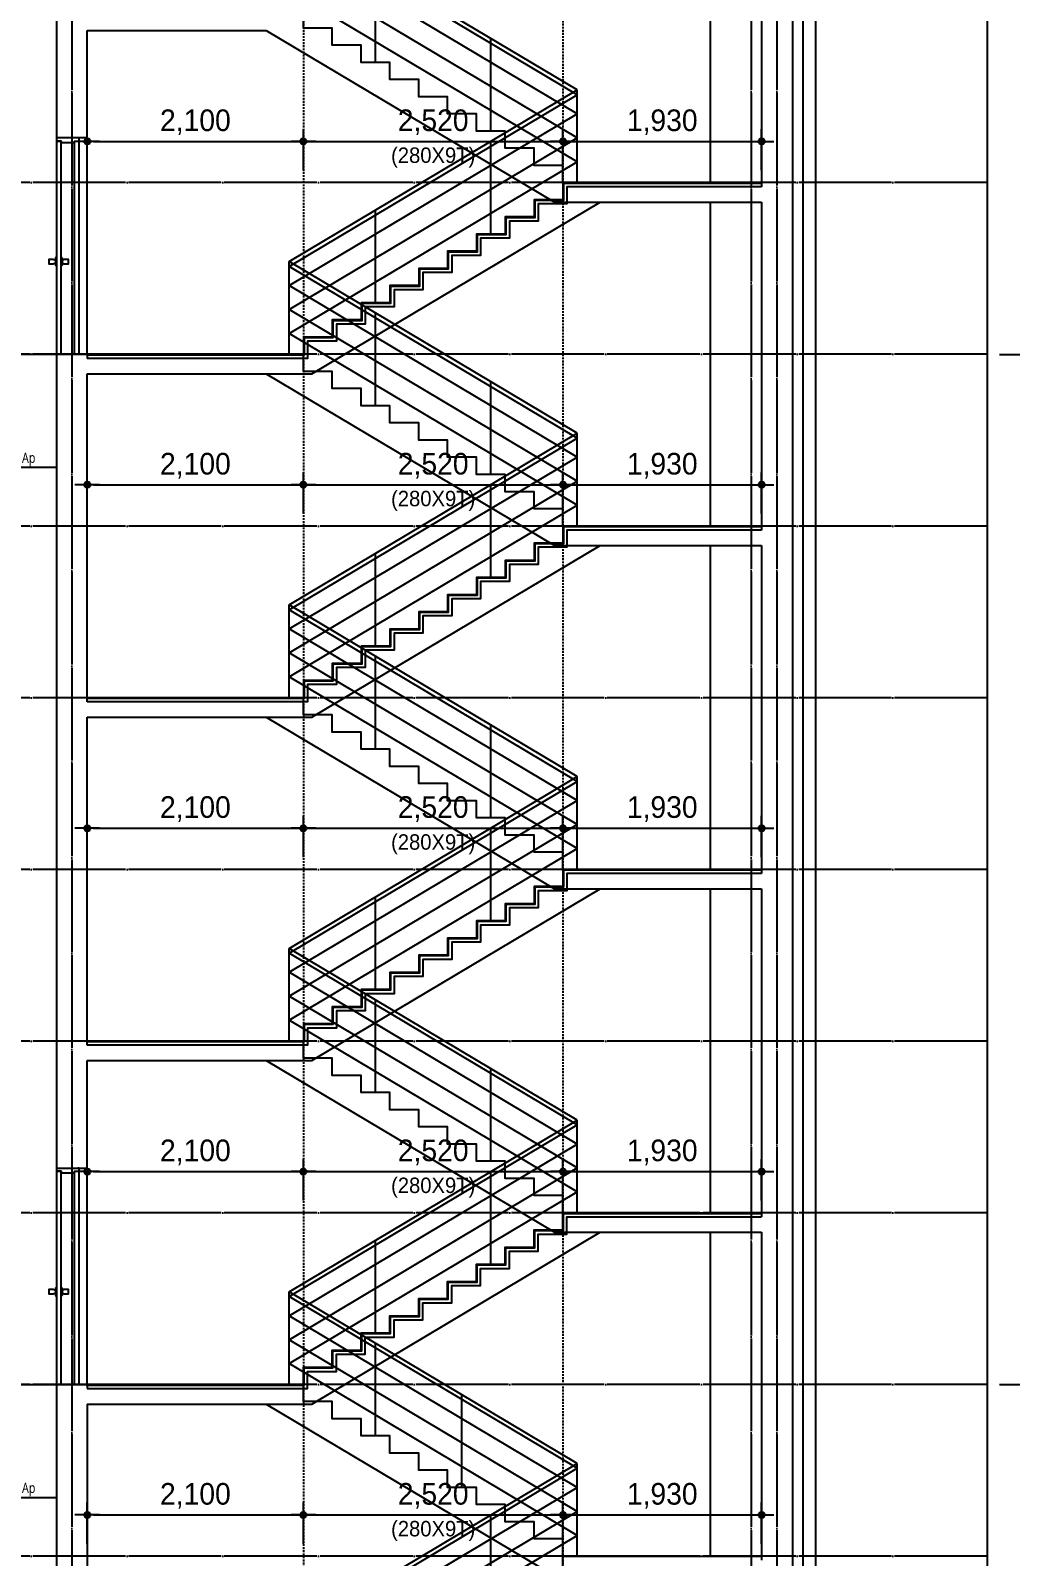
# Model space of a CAD drawing. Header units: millimetres. Extents: x 11948722 to 13111668, y -10771712 to -10232988.
# Drawn here: x 12469903 to 12479423, y -10493374 to -10478560 of the extents above; entities that cross this region are included whole.
import ezdxf
from ezdxf.enums import TextEntityAlignment as Align

# ---------------------------------------------------------------- set-up
doc = ezdxf.new("R2010")
doc.units = ezdxf.units.MM
doc.header["$LTSCALE"] = 150
doc.header["$MEASUREMENT"] = 0
doc.linetypes.add('CEN', pattern=[6.2, 6, -0.1, 0, -0.1])
doc.linetypes.add('Xref-계단단면도$0$H', pattern=[1, 0.6, -0.4])
doc.layers.get('0').update_dxf_attribs({"linetype": 'CONTINUOUS'})
doc.layers.get('Defpoints').update_dxf_attribs({"color": 117, "linetype": 'CONTINUOUS'})
for name, color, linetype in [('A-DOOR', 4, 'CONTINUOUS'), ('A-ELE-8', 8, 'CONTINUOUS'), ('A-중심선', 10, 'CEN'), ('CON-C', 2, 'CONTINUOUS'), ('ELE-8', 8, 'CONTINUOUS'), ('PIR판넬', 4, 'CONTINUOUS'), ('WIN 6', 4, 'CONTINUOUS'), ('Xref-계단단면도$0$3 dim0', 7, 'CONTINUOUS'), ('Xref-계단단면도$0$A-CEIL', 6, 'CONTINUOUS'), ('Xref-계단단면도$0$A-DIM', 7, 'CONTINUOUS')]:
    doc.layers.add(name, color=color, linetype=linetype)
doc.styles.get("Standard").update_dxf_attribs({"font": 'NanumGothic.ttf'})
doc.styles.add('Xref-계단단면도$0$나눔고딕 Se', font='')
doc.styles.get('Xref-계단단면도$0$나눔고딕 Se').set_extended_font_data('Dotum')
doc.dimstyles.new('Xref-계단단면도$0$A1-100', dxfattribs={"dimtxt": 3, "dimasz": 1, "dimexe": 2, "dimexo": 2, "dimgap": 1, "dimtad": 1, "dimdec": 0, "dimzin": 12, "dimdsep": 46, "dimlunit": 6, "dimtxsty": 'Xref-계단단면도$0$나눔고딕 Se', "dimblk1": 'Xref-계단단면도$0$DIMDOT', "dimblk2": 'Xref-계단단면도$0$DIMDOT', "dimsah": 1, "dimcen": -1, "dimdle": 2, "dimclrd": 256, "dimclre": 256, "dimclrt": 3, "dimadec": 0, "dimazin": 0, "dimtfac": 1, "dimtdec": 0, "dimtix": 1, "dimtmove": 2, "dimatfit": 3, "dimldrblk": 'Xref-계단단면도$0$DIMDOT', "dimfxl": 1, "dimtvp": 1, "dimtolj": 1, "dimtzin": 12, "dimlwd": -1, "dimlwe": -1, "dimarcsym": 0})

# ---------------------------------------------------------------- blocks, each defined once
blk = doc.blocks.new('Xref-계단단면도$0$DIMDOT')
at = {"color": 0}
blk.add_line((-2, 0), (2, 0), dxfattribs=at)
for radius in [0.5, 0.25]:
    blk.add_circle((0, 0), radius, dxfattribs=at)
blk = doc.blocks.new('*D190')
at = {"layer": 'Defpoints', "color": 0, "ltscale": 1200}
for p in [(12479196, -10461704), (12482796, -10461704), (12479196, -10491704)]:
    blk.add_point(p, dxfattribs=at)
at = {"layer": 'Xref-계단단면도$0$3 dim0'}
for p, q in [((12479316, -10461704), (12482916, -10461704)), ((12482796, -10491644), (12482796, -10461764)), ((12479316, -10491704), (12482916, -10491704))]:
    blk.add_line(p, q, dxfattribs=at)
at = {"layer": 'Xref-계단단면도$0$3 dim0', "ltscale": 1200, "xscale": 60, "yscale": 60, "zscale": 60}
for p, rotation in [((12482796, -10461704), 90), ((12482796, -10491704), 270)]:
    blk.add_blockref('Xref-계단단면도$0$DIMDOT', p, dxfattribs=dict(at, rotation=rotation))
at = {"layer": 'Xref-계단단면도$0$3 dim0', "color": 3, "ltscale": 1200, "insert": (12482611, -10476704), "char_height": 210, "attachment_point": 5, "rotation": 90, "style": 'Xref-계단단면도$0$나눔고딕 Se'}
blk.add_mtext('\\A1;30,000', dxfattribs=at)
blk = doc.blocks.new('*D193')
at = {"layer": 'Defpoints', "color": 0, "ltscale": 1200}
for p in [(12479196, -10471704), (12479196, -10481704), (12482196, -10481704)]:
    blk.add_point(p, dxfattribs=at)
at = {"layer": 'Xref-계단단면도$0$3 dim0'}
for p, q in [((12479316, -10471704), (12482316, -10471704)), ((12482196, -10471764), (12482196, -10481644)), ((12479316, -10481704), (12482316, -10481704))]:
    blk.add_line(p, q, dxfattribs=at)
at = {"layer": 'Xref-계단단면도$0$3 dim0', "ltscale": 1200, "xscale": 60, "yscale": 60, "zscale": 60}
for p, rotation in [((12482196, -10471704), 90), ((12482196, -10481704), 270)]:
    blk.add_blockref('Xref-계단단면도$0$DIMDOT', p, dxfattribs=dict(at, rotation=rotation))
at = {"layer": 'Xref-계단단면도$0$3 dim0', "color": 3, "ltscale": 1200, "insert": (12482011, -10476704), "char_height": 210, "attachment_point": 5, "rotation": 90, "style": 'Xref-계단단면도$0$나눔고딕 Se'}
blk.add_mtext('\\A1;10,000', dxfattribs=at)
blk = doc.blocks.new('*D194')
at = {"layer": 'Defpoints', "color": 0, "ltscale": 1200}
for p in [(12479196, -10481704), (12482196, -10481704), (12479196, -10491704)]:
    blk.add_point(p, dxfattribs=at)
at = {"layer": 'Xref-계단단면도$0$3 dim0'}
for p, q in [((12479316, -10481704), (12482316, -10481704)), ((12482196, -10491644), (12482196, -10481764)), ((12479316, -10491704), (12482316, -10491704))]:
    blk.add_line(p, q, dxfattribs=at)
at = {"layer": 'Xref-계단단면도$0$3 dim0', "ltscale": 1200, "xscale": 60, "yscale": 60, "zscale": 60}
for p, rotation in [((12482196, -10481704), 90), ((12482196, -10491704), 270)]:
    blk.add_blockref('Xref-계단단면도$0$DIMDOT', p, dxfattribs=dict(at, rotation=rotation))
at = {"layer": 'Xref-계단단면도$0$3 dim0', "color": 3, "ltscale": 1200, "insert": (12482011, -10486704), "char_height": 210, "attachment_point": 5, "rotation": 90, "style": 'Xref-계단단면도$0$나눔고딕 Se'}
blk.add_mtext('\\A1;10,000', dxfattribs=at)
blk = doc.blocks.new('*D195')
at = {"layer": 'Defpoints', "color": 0, "ltscale": 1200}
for p in [(12479196, -10491704), (12482796, -10491704), (12479196, -10501704)]:
    blk.add_point(p, dxfattribs=at)
at = {"layer": 'Xref-계단단면도$0$3 dim0'}
for p, q in [((12479316, -10491704), (12482916, -10491704)), ((12482796, -10501644), (12482796, -10491764)), ((12479316, -10501704), (12482916, -10501704))]:
    blk.add_line(p, q, dxfattribs=at)
at = {"layer": 'Xref-계단단면도$0$3 dim0', "ltscale": 1200, "xscale": 60, "yscale": 60, "zscale": 60}
for p, rotation in [((12482796, -10491704), 90), ((12482796, -10501704), 270)]:
    blk.add_blockref('Xref-계단단면도$0$DIMDOT', p, dxfattribs=dict(at, rotation=rotation))
at = {"layer": 'Xref-계단단면도$0$3 dim0', "color": 3, "ltscale": 1200, "insert": (12482611, -10496704), "char_height": 210, "attachment_point": 5, "rotation": 90, "style": 'Xref-계단단면도$0$나눔고딕 Se'}
blk.add_mtext('\\A1;10,000', dxfattribs=at)
blk = doc.blocks.new('*U136')
at = {"layer": 'A-DOOR'}
for p, q in [((-200, 0), (-200, 2070)), ((-155, 0), (-155, 2055)), ((-200, 0), (-25, 0))]:
    blk.add_line(p, q, dxfattribs=at)
for points in [[(10, 2100), (20, 2100), (20, 2070), (-25, 2070), (-25, 2055), (-155, 2055), (-155, 2070), (-200, 2070), (-200, 2100), (-190, 2100)], [(-35, 915), (-55, 925), (-95, 925), (-95, 875), (-55, 875), (-35, 885)], [(-25, 945), (-35, 935), (-35, 865), (-25, 855)], [(20, 945), (30, 935), (30, 865), (20, 855)], [(30, 885), (50, 875), (90, 875), (90, 925), (50, 925), (30, 915)]]:
    blk.add_lwpolyline(points, dxfattribs=at)
blk.add_lwpolyline([(20, 0), (-25, 0), (-25, 2070), (20, 2070)], close=True, dxfattribs=at)
blk = doc.blocks.new('*D211')
at = {"layer": 'Defpoints', "color": 0, "ltscale": 1200}
for p in [(12472555, -10486304), (12470455, -10486704), (12472555, -10486704)]:
    blk.add_point(p, dxfattribs=at)
at = {"layer": 'Xref-계단단면도$0$3 dim0'}
for p, q in [((12470455, -10486584), (12470455, -10486184)), ((12472555, -10486584), (12472555, -10486184)), ((12470515, -10486304), (12472495, -10486304))]:
    blk.add_line(p, q, dxfattribs=at)
at = {"layer": 'Xref-계단단면도$0$3 dim0', "ltscale": 1200, "xscale": 60, "yscale": 60, "zscale": 60, "rotation": 180}
blk.add_blockref('Xref-계단단면도$0$DIMDOT', (12470455, -10486304), dxfattribs=at)
at = {"layer": 'Xref-계단단면도$0$3 dim0', "ltscale": 1200, "xscale": 60, "yscale": 60, "zscale": 60}
blk.add_blockref('Xref-계단단면도$0$DIMDOT', (12472555, -10486304), dxfattribs=at)
at = {"layer": 'Xref-계단단면도$0$3 dim0', "color": 3, "ltscale": 1200, "insert": (12471505, -10486118), "char_height": 210, "attachment_point": 5, "style": 'Xref-계단단면도$0$나눔고딕 Se'}
blk.add_mtext('\\A1;2,100', dxfattribs=at)
blk = doc.blocks.new('*D212')
at = {"layer": 'Defpoints', "color": 0, "ltscale": 1200}
for p in [(12475075, -10486304), (12472555, -10486704), (12475075, -10486704)]:
    blk.add_point(p, dxfattribs=at)
at = {"layer": 'Xref-계단단면도$0$3 dim0'}
for p, q in [((12472555, -10486584), (12472555, -10486184)), ((12475075, -10486584), (12475075, -10486184)), ((12472615, -10486304), (12475015, -10486304))]:
    blk.add_line(p, q, dxfattribs=at)
at = {"layer": 'Xref-계단단면도$0$3 dim0', "ltscale": 1200, "xscale": 60, "yscale": 60, "zscale": 60, "rotation": 180}
blk.add_blockref('Xref-계단단면도$0$DIMDOT', (12472555, -10486304), dxfattribs=at)
at = {"layer": 'Xref-계단단면도$0$3 dim0', "ltscale": 1200, "xscale": 60, "yscale": 60, "zscale": 60}
blk.add_blockref('Xref-계단단면도$0$DIMDOT', (12475075, -10486304), dxfattribs=at)
at = {"layer": 'Xref-계단단면도$0$3 dim0', "color": 3, "ltscale": 1200, "char_height": 210, "attachment_point": 5, "style": 'Xref-계단단면도$0$나눔고딕 Se'}
for s, insert in [('\\A1;2,520', (12473815, -10486118)), ('\\H0.714286x;(280X9T)', (12473815, -10486460))]:
    blk.add_mtext(s, dxfattribs=dict(at, insert=insert))
blk = doc.blocks.new('*D213')
at = {"layer": 'Defpoints', "color": 0, "ltscale": 1200}
for p in [(12477005, -10486304), (12475075, -10486704), (12477005, -10486704)]:
    blk.add_point(p, dxfattribs=at)
at = {"layer": 'Xref-계단단면도$0$3 dim0'}
for p, q in [((12475075, -10486584), (12475075, -10486184)), ((12477005, -10486584), (12477005, -10486184)), ((12475135, -10486304), (12476945, -10486304))]:
    blk.add_line(p, q, dxfattribs=at)
at = {"layer": 'Xref-계단단면도$0$3 dim0', "ltscale": 1200, "xscale": 60, "yscale": 60, "zscale": 60, "rotation": 180}
blk.add_blockref('Xref-계단단면도$0$DIMDOT', (12475075, -10486304), dxfattribs=at)
at = {"layer": 'Xref-계단단면도$0$3 dim0', "ltscale": 1200, "xscale": 60, "yscale": 60, "zscale": 60}
blk.add_blockref('Xref-계단단면도$0$DIMDOT', (12477005, -10486304), dxfattribs=at)
at = {"layer": 'Xref-계단단면도$0$3 dim0', "color": 3, "ltscale": 1200, "insert": (12476040, -10486118), "char_height": 210, "attachment_point": 5, "style": 'Xref-계단단면도$0$나눔고딕 Se'}
blk.add_mtext('\\A1;1,930', dxfattribs=at)
blk = doc.blocks.new('*D228')
at = {"layer": 'Defpoints', "color": 0, "ltscale": 1200}
for p in [(12472555, -10489637), (12470455, -10490037), (12472555, -10490037)]:
    blk.add_point(p, dxfattribs=at)
at = {"layer": 'Xref-계단단면도$0$3 dim0'}
for p, q in [((12470455, -10489917), (12470455, -10489517)), ((12472555, -10489917), (12472555, -10489517)), ((12470515, -10489637), (12472495, -10489637))]:
    blk.add_line(p, q, dxfattribs=at)
at = {"layer": 'Xref-계단단면도$0$3 dim0', "ltscale": 1200, "xscale": 60, "yscale": 60, "zscale": 60, "rotation": 180}
blk.add_blockref('Xref-계단단면도$0$DIMDOT', (12470455, -10489637), dxfattribs=at)
at = {"layer": 'Xref-계단단면도$0$3 dim0', "ltscale": 1200, "xscale": 60, "yscale": 60, "zscale": 60}
blk.add_blockref('Xref-계단단면도$0$DIMDOT', (12472555, -10489637), dxfattribs=at)
at = {"layer": 'Xref-계단단면도$0$3 dim0', "color": 3, "ltscale": 1200, "insert": (12471505, -10489451), "char_height": 210, "attachment_point": 5, "style": 'Xref-계단단면도$0$나눔고딕 Se'}
blk.add_mtext('\\A1;2,100', dxfattribs=at)
blk = doc.blocks.new('*D229')
at = {"layer": 'Defpoints', "color": 0, "ltscale": 1200}
for p in [(12475075, -10489637), (12472555, -10490037), (12475075, -10490037)]:
    blk.add_point(p, dxfattribs=at)
at = {"layer": 'Xref-계단단면도$0$3 dim0'}
for p, q in [((12472555, -10489917), (12472555, -10489517)), ((12475075, -10489917), (12475075, -10489517)), ((12472615, -10489637), (12475015, -10489637))]:
    blk.add_line(p, q, dxfattribs=at)
at = {"layer": 'Xref-계단단면도$0$3 dim0', "ltscale": 1200, "xscale": 60, "yscale": 60, "zscale": 60, "rotation": 180}
blk.add_blockref('Xref-계단단면도$0$DIMDOT', (12472555, -10489637), dxfattribs=at)
at = {"layer": 'Xref-계단단면도$0$3 dim0', "ltscale": 1200, "xscale": 60, "yscale": 60, "zscale": 60}
blk.add_blockref('Xref-계단단면도$0$DIMDOT', (12475075, -10489637), dxfattribs=at)
at = {"layer": 'Xref-계단단면도$0$3 dim0', "color": 3, "ltscale": 1200, "char_height": 210, "attachment_point": 5, "style": 'Xref-계단단면도$0$나눔고딕 Se'}
for s, insert in [('\\A1;2,520', (12473815, -10489451)), ('\\H0.714286x;(280X9T)', (12473815, -10489793))]:
    blk.add_mtext(s, dxfattribs=dict(at, insert=insert))
blk = doc.blocks.new('*D230')
at = {"layer": 'Defpoints', "color": 0, "ltscale": 1200}
for p in [(12477005, -10489637), (12475075, -10490037), (12477005, -10490037)]:
    blk.add_point(p, dxfattribs=at)
at = {"layer": 'Xref-계단단면도$0$3 dim0'}
for p, q in [((12475075, -10489917), (12475075, -10489517)), ((12477005, -10489917), (12477005, -10489517)), ((12475135, -10489637), (12476945, -10489637))]:
    blk.add_line(p, q, dxfattribs=at)
at = {"layer": 'Xref-계단단면도$0$3 dim0', "ltscale": 1200, "xscale": 60, "yscale": 60, "zscale": 60, "rotation": 180}
blk.add_blockref('Xref-계단단면도$0$DIMDOT', (12475075, -10489637), dxfattribs=at)
at = {"layer": 'Xref-계단단면도$0$3 dim0', "ltscale": 1200, "xscale": 60, "yscale": 60, "zscale": 60}
blk.add_blockref('Xref-계단단면도$0$DIMDOT', (12477005, -10489637), dxfattribs=at)
at = {"layer": 'Xref-계단단면도$0$3 dim0', "color": 3, "ltscale": 1200, "insert": (12476040, -10489451), "char_height": 210, "attachment_point": 5, "style": 'Xref-계단단면도$0$나눔고딕 Se'}
blk.add_mtext('\\A1;1,930', dxfattribs=at)
blk = doc.blocks.new('*D205')
at = {"layer": 'Defpoints', "color": 0, "ltscale": 1200}
for p in [(12472555, -10492970), (12470455, -10493370), (12472555, -10493370)]:
    blk.add_point(p, dxfattribs=at)
at = {"layer": 'Xref-계단단면도$0$3 dim0'}
for p, q in [((12470455, -10493250), (12470455, -10492850)), ((12472555, -10493250), (12472555, -10492850)), ((12470515, -10492970), (12472495, -10492970))]:
    blk.add_line(p, q, dxfattribs=at)
at = {"layer": 'Xref-계단단면도$0$3 dim0', "ltscale": 1200, "xscale": 60, "yscale": 60, "zscale": 60, "rotation": 180}
blk.add_blockref('Xref-계단단면도$0$DIMDOT', (12470455, -10492970), dxfattribs=at)
at = {"layer": 'Xref-계단단면도$0$3 dim0', "ltscale": 1200, "xscale": 60, "yscale": 60, "zscale": 60}
blk.add_blockref('Xref-계단단면도$0$DIMDOT', (12472555, -10492970), dxfattribs=at)
at = {"layer": 'Xref-계단단면도$0$3 dim0', "color": 3, "ltscale": 1200, "insert": (12471505, -10492785), "char_height": 210, "attachment_point": 5, "style": 'Xref-계단단면도$0$나눔고딕 Se'}
blk.add_mtext('\\A1;2,100', dxfattribs=at)
blk = doc.blocks.new('*D206')
at = {"layer": 'Defpoints', "color": 0, "ltscale": 1200}
for p in [(12475075, -10492970), (12472555, -10493370), (12475075, -10493370)]:
    blk.add_point(p, dxfattribs=at)
at = {"layer": 'Xref-계단단면도$0$3 dim0'}
for p, q in [((12472555, -10493250), (12472555, -10492850)), ((12475075, -10493250), (12475075, -10492850)), ((12472615, -10492970), (12475015, -10492970))]:
    blk.add_line(p, q, dxfattribs=at)
at = {"layer": 'Xref-계단단면도$0$3 dim0', "ltscale": 1200, "xscale": 60, "yscale": 60, "zscale": 60, "rotation": 180}
blk.add_blockref('Xref-계단단면도$0$DIMDOT', (12472555, -10492970), dxfattribs=at)
at = {"layer": 'Xref-계단단면도$0$3 dim0', "ltscale": 1200, "xscale": 60, "yscale": 60, "zscale": 60}
blk.add_blockref('Xref-계단단면도$0$DIMDOT', (12475075, -10492970), dxfattribs=at)
at = {"layer": 'Xref-계단단면도$0$3 dim0', "color": 3, "ltscale": 1200, "char_height": 210, "attachment_point": 5, "style": 'Xref-계단단면도$0$나눔고딕 Se'}
for s, insert in [('\\A1;2,520', (12473815, -10492785)), ('\\H0.714286x;(280X9T)', (12473815, -10493126))]:
    blk.add_mtext(s, dxfattribs=dict(at, insert=insert))
blk = doc.blocks.new('*D207')
at = {"layer": 'Defpoints', "color": 0, "ltscale": 1200}
for p in [(12477005, -10492970), (12475075, -10493370), (12477005, -10493370)]:
    blk.add_point(p, dxfattribs=at)
at = {"layer": 'Xref-계단단면도$0$3 dim0'}
for p, q in [((12475075, -10493250), (12475075, -10492850)), ((12477005, -10493250), (12477005, -10492850)), ((12475135, -10492970), (12476945, -10492970))]:
    blk.add_line(p, q, dxfattribs=at)
at = {"layer": 'Xref-계단단면도$0$3 dim0', "ltscale": 1200, "xscale": 60, "yscale": 60, "zscale": 60, "rotation": 180}
blk.add_blockref('Xref-계단단면도$0$DIMDOT', (12475075, -10492970), dxfattribs=at)
at = {"layer": 'Xref-계단단면도$0$3 dim0', "ltscale": 1200, "xscale": 60, "yscale": 60, "zscale": 60}
blk.add_blockref('Xref-계단단면도$0$DIMDOT', (12477005, -10492970), dxfattribs=at)
at = {"layer": 'Xref-계단단면도$0$3 dim0', "color": 3, "ltscale": 1200, "insert": (12476040, -10492785), "char_height": 210, "attachment_point": 5, "style": 'Xref-계단단면도$0$나눔고딕 Se'}
blk.add_mtext('\\A1;1,930', dxfattribs=at)
blk = doc.blocks.new('*D237')
at = {"layer": 'Defpoints', "color": 0, "ltscale": 1200}
for p in [(12472555, -10482970), (12470455, -10483370), (12472555, -10483370)]:
    blk.add_point(p, dxfattribs=at)
at = {"layer": 'Xref-계단단면도$0$3 dim0'}
for p, q in [((12470455, -10483250), (12470455, -10482850)), ((12472555, -10483250), (12472555, -10482850)), ((12470515, -10482970), (12472495, -10482970))]:
    blk.add_line(p, q, dxfattribs=at)
at = {"layer": 'Xref-계단단면도$0$3 dim0', "ltscale": 1200, "xscale": 60, "yscale": 60, "zscale": 60, "rotation": 180}
blk.add_blockref('Xref-계단단면도$0$DIMDOT', (12470455, -10482970), dxfattribs=at)
at = {"layer": 'Xref-계단단면도$0$3 dim0', "ltscale": 1200, "xscale": 60, "yscale": 60, "zscale": 60}
blk.add_blockref('Xref-계단단면도$0$DIMDOT', (12472555, -10482970), dxfattribs=at)
at = {"layer": 'Xref-계단단면도$0$3 dim0', "color": 3, "ltscale": 1200, "insert": (12471505, -10482785), "char_height": 210, "attachment_point": 5, "style": 'Xref-계단단면도$0$나눔고딕 Se'}
blk.add_mtext('\\A1;2,100', dxfattribs=at)
blk = doc.blocks.new('*D238')
at = {"layer": 'Defpoints', "color": 0, "ltscale": 1200}
for p in [(12475075, -10482970), (12472555, -10483370), (12475075, -10483370)]:
    blk.add_point(p, dxfattribs=at)
at = {"layer": 'Xref-계단단면도$0$3 dim0'}
for p, q in [((12472555, -10483250), (12472555, -10482850)), ((12475075, -10483250), (12475075, -10482850)), ((12472615, -10482970), (12475015, -10482970))]:
    blk.add_line(p, q, dxfattribs=at)
at = {"layer": 'Xref-계단단면도$0$3 dim0', "ltscale": 1200, "xscale": 60, "yscale": 60, "zscale": 60, "rotation": 180}
blk.add_blockref('Xref-계단단면도$0$DIMDOT', (12472555, -10482970), dxfattribs=at)
at = {"layer": 'Xref-계단단면도$0$3 dim0', "ltscale": 1200, "xscale": 60, "yscale": 60, "zscale": 60}
blk.add_blockref('Xref-계단단면도$0$DIMDOT', (12475075, -10482970), dxfattribs=at)
at = {"layer": 'Xref-계단단면도$0$3 dim0', "color": 3, "ltscale": 1200, "char_height": 210, "attachment_point": 5, "style": 'Xref-계단단면도$0$나눔고딕 Se'}
for s, insert in [('\\A1;2,520', (12473815, -10482785)), ('\\H0.714286x;(280X9T)', (12473815, -10483126))]:
    blk.add_mtext(s, dxfattribs=dict(at, insert=insert))
blk = doc.blocks.new('*D239')
at = {"layer": 'Defpoints', "color": 0, "ltscale": 1200}
for p in [(12477005, -10482970), (12475075, -10483370), (12477005, -10483370)]:
    blk.add_point(p, dxfattribs=at)
at = {"layer": 'Xref-계단단면도$0$3 dim0'}
for p, q in [((12475075, -10483250), (12475075, -10482850)), ((12477005, -10483250), (12477005, -10482850)), ((12475135, -10482970), (12476945, -10482970))]:
    blk.add_line(p, q, dxfattribs=at)
at = {"layer": 'Xref-계단단면도$0$3 dim0', "ltscale": 1200, "xscale": 60, "yscale": 60, "zscale": 60, "rotation": 180}
blk.add_blockref('Xref-계단단면도$0$DIMDOT', (12475075, -10482970), dxfattribs=at)
at = {"layer": 'Xref-계단단면도$0$3 dim0', "ltscale": 1200, "xscale": 60, "yscale": 60, "zscale": 60}
blk.add_blockref('Xref-계단단면도$0$DIMDOT', (12477005, -10482970), dxfattribs=at)
at = {"layer": 'Xref-계단단면도$0$3 dim0', "color": 3, "ltscale": 1200, "insert": (12476040, -10482785), "char_height": 210, "attachment_point": 5, "style": 'Xref-계단단면도$0$나눔고딕 Se'}
blk.add_mtext('\\A1;1,930', dxfattribs=at)
blk = doc.blocks.new('*D240')
at = {"layer": 'Defpoints', "color": 0, "ltscale": 1200}
for p in [(12472555, -10479637), (12470455, -10480037), (12472555, -10480037)]:
    blk.add_point(p, dxfattribs=at)
at = {"layer": 'Xref-계단단면도$0$3 dim0'}
for p, q in [((12470455, -10479917), (12470455, -10479517)), ((12472555, -10479917), (12472555, -10479517)), ((12470515, -10479637), (12472495, -10479637))]:
    blk.add_line(p, q, dxfattribs=at)
at = {"layer": 'Xref-계단단면도$0$3 dim0', "ltscale": 1200, "xscale": 60, "yscale": 60, "zscale": 60, "rotation": 180}
blk.add_blockref('Xref-계단단면도$0$DIMDOT', (12470455, -10479637), dxfattribs=at)
at = {"layer": 'Xref-계단단면도$0$3 dim0', "ltscale": 1200, "xscale": 60, "yscale": 60, "zscale": 60}
blk.add_blockref('Xref-계단단면도$0$DIMDOT', (12472555, -10479637), dxfattribs=at)
at = {"layer": 'Xref-계단단면도$0$3 dim0', "color": 3, "ltscale": 1200, "insert": (12471505, -10479451), "char_height": 210, "attachment_point": 5, "style": 'Xref-계단단면도$0$나눔고딕 Se'}
blk.add_mtext('\\A1;2,100', dxfattribs=at)
blk = doc.blocks.new('*D241')
at = {"layer": 'Defpoints', "color": 0, "ltscale": 1200}
for p in [(12475075, -10479637), (12472555, -10480037), (12475075, -10480037)]:
    blk.add_point(p, dxfattribs=at)
at = {"layer": 'Xref-계단단면도$0$3 dim0'}
for p, q in [((12472555, -10479917), (12472555, -10479517)), ((12475075, -10479917), (12475075, -10479517)), ((12472615, -10479637), (12475015, -10479637))]:
    blk.add_line(p, q, dxfattribs=at)
at = {"layer": 'Xref-계단단면도$0$3 dim0', "ltscale": 1200, "xscale": 60, "yscale": 60, "zscale": 60, "rotation": 180}
blk.add_blockref('Xref-계단단면도$0$DIMDOT', (12472555, -10479637), dxfattribs=at)
at = {"layer": 'Xref-계단단면도$0$3 dim0', "ltscale": 1200, "xscale": 60, "yscale": 60, "zscale": 60}
blk.add_blockref('Xref-계단단면도$0$DIMDOT', (12475075, -10479637), dxfattribs=at)
at = {"layer": 'Xref-계단단면도$0$3 dim0', "color": 3, "ltscale": 1200, "char_height": 210, "attachment_point": 5, "style": 'Xref-계단단면도$0$나눔고딕 Se'}
for s, insert in [('\\A1;2,520', (12473815, -10479451)), ('\\H0.714286x;(280X9T)', (12473815, -10479793))]:
    blk.add_mtext(s, dxfattribs=dict(at, insert=insert))
blk = doc.blocks.new('*D242')
at = {"layer": 'Defpoints', "color": 0, "ltscale": 1200}
for p in [(12477005, -10479637), (12475075, -10480037), (12477005, -10480037)]:
    blk.add_point(p, dxfattribs=at)
at = {"layer": 'Xref-계단단면도$0$3 dim0'}
for p, q in [((12475075, -10479917), (12475075, -10479517)), ((12477005, -10479917), (12477005, -10479517)), ((12475135, -10479637), (12476945, -10479637))]:
    blk.add_line(p, q, dxfattribs=at)
at = {"layer": 'Xref-계단단면도$0$3 dim0', "ltscale": 1200, "xscale": 60, "yscale": 60, "zscale": 60, "rotation": 180}
blk.add_blockref('Xref-계단단면도$0$DIMDOT', (12475075, -10479637), dxfattribs=at)
at = {"layer": 'Xref-계단단면도$0$3 dim0', "ltscale": 1200, "xscale": 60, "yscale": 60, "zscale": 60}
blk.add_blockref('Xref-계단단면도$0$DIMDOT', (12477005, -10479637), dxfattribs=at)
at = {"layer": 'Xref-계단단면도$0$3 dim0', "color": 3, "ltscale": 1200, "insert": (12476040, -10479451), "char_height": 210, "attachment_point": 5, "style": 'Xref-계단단면도$0$나눔고딕 Se'}
blk.add_mtext('\\A1;1,930', dxfattribs=at)
blk = doc.blocks.new('PSB1Ap')
at = {"layer": 'CON-C', "ltscale": 1200, "flags": 128}
blk.add_lwpolyline([(-350, 0), (-350, 900), (-270, 900), (-270, 1100), (350, 1100), (350, 0)], close=True, dxfattribs=at)
at = {"layer": 'Defpoints', "color": 1, "width": 0.8}
blk.add_text('PSB1Ap', height=99.8, dxfattribs=at).set_placement((-231, 96), align=Align.MIDDLE_LEFT)

msp = doc.modelspace()

# ---------------------------------------------------------------- linework, layer by layer
at = {"layer": 'A-ELE-8'}
for p, q in [((12470454.7, -10481703.5), (12470454.7, -10479603.5)), ((12470454.7, -10491703.5), (12470454.7, -10489603.5))]:
    msp.add_line(p, q, dxfattribs=at)
at = {"layer": 'A-중심선'}
for p, q in [((12470304.7, -10458703.5), (12470304.7, -10505084.5)), ((12476904.7, -10458703.5), (12476904.7, -10505084.5)), ((12477154.7, -10458703.5), (12477154.7, -10505084.5)), ((12479196.5, -10480036.9), (12461570.5, -10480036.9)), ((12479196.5, -10481703.3), (12461570.5, -10481703.3)), ((12479196.5, -10483370.2), (12461570.5, -10483370.2)), ((12479196.5, -10485036.9), (12461570.5, -10485036.9)), ((12479196.5, -10486703.5), (12461570.5, -10486703.5)), ((12479196.5, -10488370.2), (12461570.5, -10488370.2)), ((12479196.5, -10490036.9), (12461570.5, -10490036.9)), ((12479196.5, -10491703.5), (12461570.5, -10491703.5)), ((12479196.5, -10493370.2), (12461570.5, -10493370.2))]:
    msp.add_line(p, q, dxfattribs=at)
at = {"layer": 'CON-C', "ltscale": 1200}
for p, q in [((12477304.7, -10466553.5), (12477304.7, -10504428.5)), ((12470154.7, -10471703.5), (12470154.7, -10479603.5)), ((12477004.7, -10476893.5), (12477004.7, -10480076.9)), ((12470454.7, -10479603.5), (12470454.7, -10478560.2)), ((12470454.7, -10479603.5), (12470154.7, -10479603.5)), ((12472635.9, -10481893.5), (12475435.9, -10480226.9)), ((12475435.9, -10480226.9), (12477004.7, -10480226.9)), ((12477004.7, -10480226.9), (12477004.7, -10483410.2)), ((12470154.7, -10481703.5), (12470454.7, -10481703.5)), ((12470454.7, -10481703.5), (12470454.7, -10481743.5)), ((12470154.7, -10481853.5), (12470154.7, -10489603.5)), ((12470454.7, -10485076.9), (12470454.7, -10481893.5)), ((12470454.7, -10481893.5), (12472635.9, -10481893.5)), ((12472635.9, -10485226.9), (12475435.9, -10483560.2)), ((12475435.9, -10483560.2), (12477004.7, -10483560.2)), ((12477004.7, -10483560.2), (12477004.7, -10486743.5)), ((12470454.7, -10485226.8), (12472635.9, -10485226.9)), ((12470454.7, -10488410.2), (12470454.7, -10485226.9)), ((12472635.9, -10488560.2), (12475435.9, -10486893.5)), ((12475435.9, -10486893.5), (12477004.7, -10486893.5)), ((12477004.7, -10486893.5), (12477004.7, -10490076.9)), ((12470454.7, -10489603.5), (12470454.7, -10488560.2)), ((12470454.7, -10488560.2), (12472635.9, -10488560.2)), ((12470154.7, -10489603.5), (12470454.7, -10489603.5)), ((12472635.9, -10491893.5), (12475435.9, -10490226.9)), ((12475435.9, -10490226.9), (12477004.7, -10490226.9)), ((12477004.7, -10490226.9), (12477004.7, -10493410.2)), ((12470154.7, -10491703.5), (12470454.7, -10491703.5)), ((12470454.7, -10491703.5), (12470454.7, -10491743.5)), ((12470454.7, -10491893.5), (12470454.7, -10495076.9)), ((12470454.7, -10491893.5), (12472635.9, -10491893.5)), ((12470154.7, -10492803.5), (12470154.7, -10499603.5))]:
    msp.add_line(p, q, dxfattribs=at)
at = {"layer": 'CON-C', "ltscale": 1200, "flags": 128}
for points in [[(12477004.7, -10480076.9), (12475114.7, -10480076.9), (12475114.7, -10480243.5), (12474834.7, -10480243.5), (12474834.7, -10480410.2), (12474554.7, -10480410.2), (12474554.7, -10480576.9), (12474274.7, -10480576.9), (12474274.7, -10480743.5), (12473994.7, -10480743.5), (12473994.7, -10480910.2), (12473714.7, -10480910.2), (12473714.7, -10481076.9), (12473434.7, -10481076.9), (12473434.7, -10481243.5), (12473154.7, -10481243.5), (12473154.7, -10481410.2), (12472874.7, -10481410.2), (12472874.7, -10481576.9), (12472594.7, -10481576.9), (12472594.7, -10481743.5), (12470454.7, -10481743.5)], [(12477004.7, -10483410.2), (12475114.7, -10483410.2), (12475114.7, -10483576.9), (12474834.7, -10483576.9), (12474834.7, -10483743.5), (12474554.7, -10483743.5), (12474554.7, -10483910.2), (12474274.7, -10483910.2), (12474274.7, -10484076.9), (12473994.7, -10484076.9), (12473994.7, -10484243.5), (12473714.7, -10484243.5), (12473714.7, -10484410.2), (12473434.7, -10484410.2), (12473434.7, -10484576.9), (12473154.7, -10484576.9), (12473154.7, -10484743.5), (12472874.7, -10484743.5), (12472874.7, -10484910.2), (12472594.7, -10484910.2), (12472594.7, -10485076.9), (12470454.7, -10485076.8)], [(12477004.7, -10486743.5), (12475114.7, -10486743.5), (12475114.7, -10486910.2), (12474834.7, -10486910.2), (12474834.7, -10487076.9), (12474554.7, -10487076.9), (12474554.7, -10487243.5), (12474274.7, -10487243.5), (12474274.7, -10487410.2), (12473994.7, -10487410.2), (12473994.7, -10487576.9), (12473714.7, -10487576.9), (12473714.7, -10487743.5), (12473434.7, -10487743.5), (12473434.7, -10487910.2), (12473154.7, -10487910.2), (12473154.7, -10488076.9), (12472874.7, -10488076.9), (12472874.7, -10488243.5), (12472594.7, -10488243.5), (12472594.7, -10488410.2), (12470454.7, -10488410.2)], [(12470454.7, -10491743.5), (12472594.7, -10491743.5), (12472594.7, -10491576.9), (12472874.7, -10491576.9), (12472874.7, -10491410.2), (12473154.7, -10491410.2), (12473154.7, -10491243.5), (12473434.7, -10491243.5), (12473434.7, -10491076.9), (12473714.7, -10491076.9), (12473714.7, -10490910.2), (12473994.7, -10490910.2), (12473994.7, -10490743.5), (12474274.7, -10490743.5), (12474274.7, -10490576.9), (12474554.7, -10490576.9), (12474554.7, -10490410.2), (12474834.7, -10490410.2), (12474834.7, -10490243.5), (12475114.7, -10490243.5), (12475114.7, -10490076.9), (12477004.7, -10490076.9)]]:
    msp.add_lwpolyline(points, dxfattribs=at)
at = {"layer": 'Defpoints', "ltscale": 1200}
msp.add_lwpolyline([(12461570.5, -10458703.5), (12479196.5, -10458703.5), (12479196.5, -10506098.6), (12461570.5, -10506098.6)], close=True, dxfattribs=at)
at = {"layer": 'ELE-8', "ltscale": 300}
for p, q in [((12475214.7, -10479136.9), (12472414.7, -10477470.2)), ((12475214.7, -10479183.4), (12472414.7, -10477516.7)), ((12475214.7, -10479369.6), (12472414.7, -10477702.9)), ((12475214.7, -10479602.4), (12472414.7, -10477935.7)), ((12473254.7, -10478870.2), (12473254.7, -10477970.2)), ((12475214.7, -10479835.1), (12472414.7, -10478168.4)), ((12470454.7, -10478560.2), (12472193.4, -10478560.2)), ((12472193.4, -10478560.2), (12474993.4, -10480226.9)), ((12474374.7, -10479536.9), (12474374.7, -10478636.9)), ((12475214.7, -10480036.9), (12475214.7, -10479136.9)), ((12474993.4, -10480226.9), (12476404.7, -10480226.9)), ((12475214.7, -10482470.2), (12472414.7, -10480803.5)), ((12472414.7, -10481703.5), (12472414.7, -10480803.5)), ((12475214.7, -10482516.7), (12472414.7, -10480850.1)), ((12475214.7, -10482702.9), (12472414.7, -10481036.3)), ((12475214.7, -10482935.7), (12472414.7, -10481269)), ((12473254.7, -10482203.5), (12473254.7, -10481303.5)), ((12475214.7, -10483168.4), (12472414.7, -10481501.8)), ((12470454.7, -10481893.5), (12472193.4, -10481893.5)), ((12472193.4, -10481893.5), (12474993.4, -10483560.2)), ((12474374.7, -10482870.2), (12474374.7, -10481970.2)), ((12475214.7, -10483370.2), (12475214.7, -10482470.2)), ((12474993.4, -10483560.2), (12476404.7, -10483560.2)), ((12475214.7, -10485803.5), (12472414.7, -10484136.9)), ((12472414.7, -10485036.9), (12472414.7, -10484136.9)), ((12475214.7, -10485850.1), (12472414.7, -10484183.4)), ((12475214.7, -10486036.3), (12472414.7, -10484369.6)), ((12475214.7, -10486269), (12472414.7, -10484602.4)), ((12473254.7, -10485536.9), (12473254.7, -10484636.9)), ((12475214.7, -10486501.8), (12472414.7, -10484835.1)), ((12470454.7, -10485226.9), (12472193.4, -10485226.9)), ((12472193.4, -10485226.9), (12474993.4, -10486893.5)), ((12474374.7, -10486203.5), (12474374.7, -10485303.5)), ((12475214.7, -10486703.5), (12475214.7, -10485803.5)), ((12474993.4, -10486893.5), (12476404.7, -10486893.5)), ((12475214.7, -10489136.9), (12472414.7, -10487470.2)), ((12472414.7, -10488370.2), (12472414.7, -10487470.2)), ((12475214.7, -10489183.4), (12472414.7, -10487516.7)), ((12475214.7, -10489369.6), (12472414.7, -10487702.9)), ((12475214.7, -10489602.4), (12472414.7, -10487935.7)), ((12473254.7, -10488870.2), (12473254.7, -10487970.2)), ((12475214.7, -10489835.1), (12472414.7, -10488168.4)), ((12470454.7, -10488560.2), (12472193.4, -10488560.2)), ((12472193.4, -10488560.2), (12474993.4, -10490226.9)), ((12474374.7, -10489536.9), (12474374.7, -10488636.9)), ((12475214.7, -10490036.9), (12475214.7, -10489136.9)), ((12474993.4, -10490226.9), (12476404.7, -10490226.9)), ((12475214.7, -10492470.1), (12472414.7, -10490803.5)), ((12472414.7, -10491703.5), (12472414.7, -10490803.5)), ((12475214.7, -10492516.7), (12472414.7, -10490850)), ((12475214.7, -10492702.9), (12472414.7, -10491036.2)), ((12475214.7, -10492935.6), (12472414.7, -10491269)), ((12473254.7, -10492203.5), (12473254.7, -10491303.5)), ((12475214.7, -10493168.4), (12472414.7, -10491501.7)), ((12470454.7, -10491893.5), (12472193.4, -10491893.5)), ((12472193.4, -10491893.5), (12474993.4, -10493560.2)), ((12474094.7, -10492703.5), (12474094.7, -10491803.5)), ((12475214.7, -10493370.1), (12475214.7, -10492470.1))]:
    msp.add_line(p, q, dxfattribs=at)
at = {"layer": 'ELE-8', "ltscale": 300, "flags": 128}
for points in [[(12476404.7, -10480036.9), (12475074.7, -10480036.9), (12475074.7, -10479870.2), (12474794.7, -10479870.2), (12474794.7, -10479703.5), (12474514.7, -10479703.5), (12474514.7, -10479536.9), (12474234.7, -10479536.9), (12474234.7, -10479370.2), (12473954.7, -10479370.2), (12473954.7, -10479203.5), (12473674.7, -10479203.5), (12473674.7, -10479036.9), (12473394.7, -10479036.9), (12473394.7, -10478870.2), (12473114.7, -10478870.2), (12473114.7, -10478703.5), (12472834.7, -10478703.5), (12472834.7, -10478536.9), (12472554.7, -10478536.9), (12472554.7, -10478370.2), (12470454.7, -10478370.2)], [(12476404.7, -10483370.2), (12475074.7, -10483370.2), (12475074.7, -10483203.5), (12474794.7, -10483203.5), (12474794.7, -10483036.9), (12474514.7, -10483036.9), (12474514.7, -10482870.2), (12474234.7, -10482870.2), (12474234.7, -10482703.5), (12473954.7, -10482703.5), (12473954.7, -10482536.9), (12473674.7, -10482536.9), (12473674.7, -10482370.2), (12473394.7, -10482370.2), (12473394.7, -10482203.5), (12473114.7, -10482203.5), (12473114.7, -10482036.9), (12472834.7, -10482036.9), (12472834.7, -10481870.2), (12472554.7, -10481870.2), (12472554.7, -10481703.5), (12470454.7, -10481703.5)], [(12476404.7, -10486703.5), (12475074.7, -10486703.5), (12475074.7, -10486536.9), (12474794.7, -10486536.9), (12474794.7, -10486370.2), (12474514.7, -10486370.2), (12474514.7, -10486203.5), (12474234.7, -10486203.5), (12474234.7, -10486036.9), (12473954.7, -10486036.9), (12473954.7, -10485870.2), (12473674.7, -10485870.2), (12473674.7, -10485703.5), (12473394.7, -10485703.5), (12473394.7, -10485536.9), (12473114.7, -10485536.9), (12473114.7, -10485370.2), (12472834.7, -10485370.2), (12472834.7, -10485203.5), (12472554.7, -10485203.5), (12472554.7, -10485036.9), (12470454.7, -10485036.8)], [(12476404.7, -10490036.9), (12475074.7, -10490036.9), (12475074.7, -10489870.2), (12474794.7, -10489870.2), (12474794.7, -10489703.5), (12474514.7, -10489703.5), (12474514.7, -10489536.9), (12474234.7, -10489536.9), (12474234.7, -10489370.2), (12473954.7, -10489370.2), (12473954.7, -10489203.5), (12473674.7, -10489203.5), (12473674.7, -10489036.9), (12473394.7, -10489036.9), (12473394.7, -10488870.2), (12473114.7, -10488870.2), (12473114.7, -10488703.5), (12472834.7, -10488703.5), (12472834.7, -10488536.9), (12472554.7, -10488536.9), (12472554.7, -10488370.2), (12470454.7, -10488370.2)], [(12476404.7, -10493370.1), (12475074.7, -10493370.2), (12475074.7, -10493203.5), (12474794.7, -10493203.5), (12474794.7, -10493036.8), (12474514.7, -10493036.8), (12474514.7, -10492870.2), (12474234.7, -10492870.2), (12474234.7, -10492703.5), (12473954.7, -10492703.5), (12473954.7, -10492536.8), (12473674.7, -10492536.8), (12473674.7, -10492370.2), (12473394.7, -10492370.2), (12473394.7, -10492203.5), (12473114.7, -10492203.5), (12473114.7, -10492036.8), (12472834.7, -10492036.8), (12472834.7, -10491870.2), (12472554.7, -10491870.2), (12472554.7, -10491703.5), (12470454.7, -10491703.4)]]:
    msp.add_lwpolyline(points, dxfattribs=at)
at = {"layer": 'PIR판넬'}
for p, q in [((12477404.7, -10460323.5), (12477404.7, -10497403.5)), ((12477529.7, -10460248.5), (12477529.7, -10497403.5))]:
    msp.add_line(p, q, dxfattribs=at)
at = {"layer": 'WIN 6', "color": 8}
for p, q in [((12476504.7, -10476893.5), (12476504.7, -10480036.9)), ((12476504.7, -10480226.9), (12476504.7, -10483370.2)), ((12476504.7, -10483560.2), (12476504.7, -10486703.5)), ((12476504.7, -10486893.5), (12476504.7, -10490036.9)), ((12476504.7, -10490226.9), (12476504.7, -10493370.2))]:
    msp.add_line(p, q, dxfattribs=at)
at = {"layer": 'Xref-계단단면도$0$A-CEIL', "ltscale": 1200}
for p, q in [((12472414.7, -10480803.5), (12475214.7, -10479136.9)), ((12472414.7, -10480850.1), (12475214.7, -10479183.4)), ((12475214.7, -10480036.9), (12475214.7, -10479136.9)), ((12472414.7, -10481036.3), (12475214.7, -10479369.6)), ((12472414.7, -10481269), (12475214.7, -10479602.4)), ((12474374.7, -10480536.9), (12474374.7, -10479636.9)), ((12472414.7, -10481501.8), (12475214.7, -10479835.1)), ((12473254.7, -10481203.5), (12473254.7, -10480303.5)), ((12472414.7, -10481703.5), (12472414.7, -10480803.5)), ((12472414.7, -10484136.9), (12475214.7, -10482470.2)), ((12472414.7, -10484183.4), (12475214.7, -10482516.7)), ((12475214.7, -10483370.2), (12475214.7, -10482470.2)), ((12472414.7, -10484369.6), (12475214.7, -10482702.9)), ((12472414.7, -10484602.4), (12475214.7, -10482935.7)), ((12474374.7, -10483870.2), (12474374.7, -10482970.2)), ((12472414.7, -10484835.1), (12475214.7, -10483168.4)), ((12473254.7, -10484536.9), (12473254.7, -10483636.9)), ((12472414.7, -10485036.9), (12472414.7, -10484136.9)), ((12472414.7, -10487470.2), (12475214.7, -10485803.5)), ((12472414.7, -10487516.7), (12475214.7, -10485850.1)), ((12475214.7, -10486703.5), (12475214.7, -10485803.5)), ((12472414.7, -10487702.9), (12475214.7, -10486036.3)), ((12472414.7, -10487935.7), (12475214.7, -10486269)), ((12474374.7, -10487203.5), (12474374.7, -10486303.5)), ((12472414.7, -10488168.4), (12475214.7, -10486501.8)), ((12473254.7, -10487870.2), (12473254.7, -10486970.2)), ((12472414.7, -10488370.2), (12472414.7, -10487470.2)), ((12472414.7, -10490803.5), (12475214.7, -10489136.9)), ((12472414.7, -10490850.1), (12475214.7, -10489183.4)), ((12475214.7, -10490036.9), (12475214.7, -10489136.9)), ((12472414.7, -10491036.3), (12475214.7, -10489369.6)), ((12472414.7, -10491269), (12475214.7, -10489602.4)), ((12474374.7, -10490536.9), (12474374.7, -10489636.9)), ((12472414.7, -10491501.8), (12475214.7, -10489835.1)), ((12473254.7, -10491203.5), (12473254.7, -10490303.5)), ((12472414.7, -10491703.5), (12472414.7, -10490803.5)), ((12472414.7, -10494136.8), (12475214.7, -10492470.1)), ((12472414.7, -10494183.4), (12475214.7, -10492516.7)), ((12475214.7, -10493370.1), (12475214.7, -10492470.1)), ((12472414.7, -10494369.5), (12475214.7, -10492702.9)), ((12472414.7, -10494602.3), (12475214.7, -10492935.6)), ((12474374.7, -10493870.1), (12474374.7, -10492970.1)), ((12472414.7, -10494835), (12475214.7, -10493168.4))]:
    msp.add_line(p, q, dxfattribs=at)
at = {"layer": 'Xref-계단단면도$0$A-CEIL', "ltscale": 1200, "flags": 128}
for points in [[(12477004.7, -10480036.9), (12475074.7, -10480036.9), (12475074.7, -10480203.5), (12474794.7, -10480203.5), (12474794.7, -10480370.2), (12474514.7, -10480370.2), (12474514.7, -10480536.9), (12474234.7, -10480536.9), (12474234.7, -10480703.5), (12473954.7, -10480703.5), (12473954.7, -10480870.2), (12473674.7, -10480870.2), (12473674.7, -10481036.9), (12473394.7, -10481036.9), (12473394.7, -10481203.5), (12473114.7, -10481203.5), (12473114.7, -10481370.2), (12472834.7, -10481370.2), (12472834.7, -10481536.9), (12472554.7, -10481536.9), (12472554.7, -10481703.5), (12470454.7, -10481703.5)], [(12477004.7, -10480043.9), (12475081.7, -10480043.9), (12475081.7, -10480210.5), (12474801.7, -10480210.5), (12474801.7, -10480377.2), (12474521.7, -10480377.2), (12474521.7, -10480543.9), (12474241.7, -10480543.9), (12474241.7, -10480710.5), (12473961.7, -10480710.5), (12473961.7, -10480877.2), (12473681.7, -10480877.2), (12473681.7, -10481043.9), (12473401.7, -10481043.9), (12473401.7, -10481210.5), (12473121.7, -10481210.5), (12473121.7, -10481377.2), (12472841.7, -10481377.2), (12472841.7, -10481543.9), (12472561.7, -10481543.9), (12472561.7, -10481710.5), (12470454.7, -10481710.5)], [(12477004.7, -10483370.2), (12475074.7, -10483370.2), (12475074.7, -10483536.9), (12474794.7, -10483536.9), (12474794.7, -10483703.5), (12474514.7, -10483703.5), (12474514.7, -10483870.2), (12474234.7, -10483870.2), (12474234.7, -10484036.9), (12473954.7, -10484036.9), (12473954.7, -10484203.5), (12473674.7, -10484203.5), (12473674.7, -10484370.2), (12473394.7, -10484370.2), (12473394.7, -10484536.9), (12473114.7, -10484536.9), (12473114.7, -10484703.5), (12472834.7, -10484703.5), (12472834.7, -10484870.2), (12472554.7, -10484870.2), (12472554.7, -10485036.9), (12470454.7, -10485036.8)], [(12477004.7, -10483377.2), (12475081.7, -10483377.2), (12475081.7, -10483543.9), (12474801.7, -10483543.9), (12474801.7, -10483710.5), (12474521.7, -10483710.5), (12474521.7, -10483877.2), (12474241.7, -10483877.2), (12474241.7, -10484043.9), (12473961.7, -10484043.9), (12473961.7, -10484210.5), (12473681.7, -10484210.5), (12473681.7, -10484377.2), (12473401.7, -10484377.2), (12473401.7, -10484543.9), (12473121.7, -10484543.9), (12473121.7, -10484710.5), (12472841.7, -10484710.5), (12472841.7, -10484877.2), (12472561.7, -10484877.2), (12472561.7, -10485043.9), (12470454.7, -10485043.8)], [(12477004.7, -10486703.5), (12475074.7, -10486703.5), (12475074.7, -10486870.2), (12474794.7, -10486870.2), (12474794.7, -10487036.9), (12474514.7, -10487036.9), (12474514.7, -10487203.5), (12474234.7, -10487203.5), (12474234.7, -10487370.2), (12473954.7, -10487370.2), (12473954.7, -10487536.9), (12473674.7, -10487536.9), (12473674.7, -10487703.5), (12473394.7, -10487703.5), (12473394.7, -10487870.2), (12473114.7, -10487870.2), (12473114.7, -10488036.9), (12472834.7, -10488036.9), (12472834.7, -10488203.5), (12472554.7, -10488203.5), (12472554.7, -10488370.2), (12470454.7, -10488370.2)], [(12477004.7, -10486710.5), (12475081.7, -10486710.5), (12475081.7, -10486877.2), (12474801.7, -10486877.2), (12474801.7, -10487043.9), (12474521.7, -10487043.9), (12474521.7, -10487210.5), (12474241.7, -10487210.5), (12474241.7, -10487377.2), (12473961.7, -10487377.2), (12473961.7, -10487543.9), (12473681.7, -10487543.9), (12473681.7, -10487710.5), (12473401.7, -10487710.5), (12473401.7, -10487877.2), (12473121.7, -10487877.2), (12473121.7, -10488043.9), (12472841.7, -10488043.9), (12472841.7, -10488210.5), (12472561.7, -10488210.5), (12472561.7, -10488377.2), (12470454.7, -10488377.2)], [(12470454.7, -10491703.5), (12472554.7, -10491703.5), (12472554.7, -10491536.9), (12472834.7, -10491536.9), (12472834.7, -10491370.2), (12473114.7, -10491370.2), (12473114.7, -10491203.5), (12473394.7, -10491203.5), (12473394.7, -10491036.9), (12473674.7, -10491036.9), (12473674.7, -10490870.2), (12473954.7, -10490870.2), (12473954.7, -10490703.5), (12474234.7, -10490703.5), (12474234.7, -10490536.9), (12474514.7, -10490536.9), (12474514.7, -10490370.2), (12474794.7, -10490370.2), (12474794.7, -10490203.5), (12475074.7, -10490203.5), (12475074.7, -10490036.9), (12477004.7, -10490036.9)], [(12470454.7, -10491710.5), (12472561.7, -10491710.5), (12472561.7, -10491543.9), (12472841.7, -10491543.9), (12472841.7, -10491377.2), (12473121.7, -10491377.2), (12473121.7, -10491210.5), (12473401.7, -10491210.5), (12473401.7, -10491043.9), (12473681.7, -10491043.9), (12473681.7, -10490877.2), (12473961.7, -10490877.2), (12473961.7, -10490710.5), (12474241.7, -10490710.5), (12474241.7, -10490543.9), (12474521.7, -10490543.9), (12474521.7, -10490377.2), (12474801.7, -10490377.2), (12474801.7, -10490210.5), (12475081.7, -10490210.5), (12475081.7, -10490043.9), (12477004.7, -10490043.9)], [(12470454.7, -10495036.8), (12472554.7, -10495036.8), (12472554.7, -10494870.1), (12472834.7, -10494870.1), (12472834.7, -10494703.5), (12473114.7, -10494703.5), (12473114.7, -10494536.8), (12473394.7, -10494536.8), (12473394.7, -10494370.1), (12473674.7, -10494370.1), (12473674.7, -10494203.5), (12473954.7, -10494203.5), (12473954.7, -10494036.8), (12474234.7, -10494036.8), (12474234.7, -10493870.1), (12474514.7, -10493870.1), (12474514.7, -10493703.5), (12474794.7, -10493703.5), (12474794.7, -10493536.8), (12475074.7, -10493536.8), (12475074.7, -10493370.1), (12477004.7, -10493370.1)]]:
    msp.add_lwpolyline(points, dxfattribs=at)
at = {"layer": 'Xref-계단단면도$0$A-DIM', "color": 135, "linetype": 'Xref-계단단면도$0$H', "ltscale": 0.2}
for p, q in [((12472554.7, -10466703.5), (12472554.7, -10495226.8)), ((12475074.7, -10466703.5), (12475074.7, -10496703.5))]:
    msp.add_line(p, q, dxfattribs=at)

# ---------------------------------------------------------------- block references
at = {"layer": 'A-DOOR', "xscale": -1}
for p in [(12470174.7, -10481703.5, 188270), (12470174.7, -10491703.5, 94135)]:
    msp.add_blockref('*U136', p, dxfattribs=at)
at = {"layer": 'CON-C', "ltscale": 1200}
for p in [(12469804.7, -10482803.5), (12469804.7, -10492803.5)]:
    msp.add_blockref('PSB1Ap', p, dxfattribs=at)

# ---------------------------------------------------------------- dimensions: what is measured, and where the dimension line sits
at = {"layer": 'Xref-계단단면도$0$3 dim0'}
for base, p1, p2, angle, picture, middle in [((12482796.5, -10461703.5), (12479196.5, -10491703.5), (12479196.5, -10461703.5), 90, '*D190', (12482611.1, -10476703.5)), ((12482196.5, -10481703.5), (12479196.5, -10471703.5), (12479196.5, -10481703.5), 90, '*D193', (12482011.1, -10476703.5)), ((12482196.5, -10481703.5), (12479196.5, -10491703.5), (12479196.5, -10481703.5), 270, '*D194', (12482011.1, -10486703.5)), ((12482796.5, -10491703.5), (12479196.5, -10501703.5), (12479196.5, -10491703.5), 90, '*D195', (12482611.1, -10496703.5))]:
    dim = msp.add_linear_dim(base=base, p1=p1, p2=p2, angle=angle, dimstyle='Xref-계단단면도$0$A1-100', override={"dimscale": 60, "dimtxt": 3.5}, dxfattribs=at)
    dim.commit()
    dim.dimension.update_dxf_attribs({"geometry": picture, "text_midpoint": middle})
for base, p1, p2, picture, middle in [((12472554.7, -10479636.9), (12470454.7, -10480036.9), (12472554.7, -10480036.9), '*D240', (12471504.7, -10479451.5)), ((12477004.7, -10479636.9), (12475074.7, -10480036.9), (12477004.7, -10480036.9), '*D242', (12476039.7, -10479451.5)), ((12472554.7, -10482970.2), (12470454.7, -10483370.2), (12472554.7, -10483370.2), '*D237', (12471504.7, -10482784.8)), ((12477004.7, -10482970.2), (12475074.7, -10483370.2), (12477004.7, -10483370.2), '*D239', (12476039.7, -10482784.8)), ((12472554.7, -10486303.5), (12470454.7, -10486703.5), (12472554.7, -10486703.5), '*D211', (12471504.7, -10486118.2)), ((12477004.7, -10486303.5), (12475074.7, -10486703.5), (12477004.7, -10486703.5), '*D213', (12476039.7, -10486118.2)), ((12472554.7, -10489636.9), (12470454.7, -10490036.9), (12472554.7, -10490036.9), '*D228', (12471504.7, -10489451.5)), ((12477004.7, -10489636.9), (12475074.7, -10490036.9), (12477004.7, -10490036.9), '*D230', (12476039.7, -10489451.5)), ((12472554.7, -10492970.2), (12470454.7, -10493370.2), (12472554.7, -10493370.2), '*D205', (12471504.7, -10492784.8)), ((12477004.7, -10492970.2), (12475074.7, -10493370.2), (12477004.7, -10493370.2), '*D207', (12476039.7, -10492784.8))]:
    dim = msp.add_linear_dim(base=base, p1=p1, p2=p2, dimstyle='Xref-계단단면도$0$A1-100', override={"dimscale": 60, "dimtxt": 3.5, "dimblk1": 'Xref-계단단면도$0$DIMDOT', "dimblk2": 'Xref-계단단면도$0$DIMDOT'}, dxfattribs=at)
    dim.commit()
    dim.dimension.update_dxf_attribs({"geometry": picture, "text_midpoint": middle})
for base, p1, p2, picture, middle in [((12475074.7, -10479636.9), (12472554.7, -10480036.9), (12475074.7, -10480036.9), '*D241', (12473814.7, -10479636.9)), ((12475074.7, -10482970.2), (12472554.7, -10483370.2), (12475074.7, -10483370.2), '*D238', (12473814.7, -10482970.2)), ((12475074.7, -10486303.5), (12472554.7, -10486703.5), (12475074.7, -10486703.5), '*D212', (12473814.7, -10486303.5)), ((12475074.7, -10489636.9), (12472554.7, -10490036.9), (12475074.7, -10490036.9), '*D229', (12473814.7, -10489636.9)), ((12475074.7, -10492970.2), (12472554.7, -10493370.2), (12475074.7, -10493370.2), '*D206', (12473814.7, -10492970.2))]:
    dim = msp.add_linear_dim(base=base, p1=p1, p2=p2, text='<>\\X\\H0.714286x;(280X9T)', dimstyle='Xref-계단단면도$0$A1-100', override={"dimscale": 60, "dimtxt": 3.5, "dimtxsty": 'Xref-계단단면도$0$나눔고딕 Se', "dimblk1": 'Xref-계단단면도$0$DIMDOT', "dimblk2": 'Xref-계단단면도$0$DIMDOT'}, dxfattribs=at)
    dim.commit()
    dim.dimension.update_dxf_attribs({"geometry": picture, "text_midpoint": middle})

doc.saveas('drawing.dxf')
